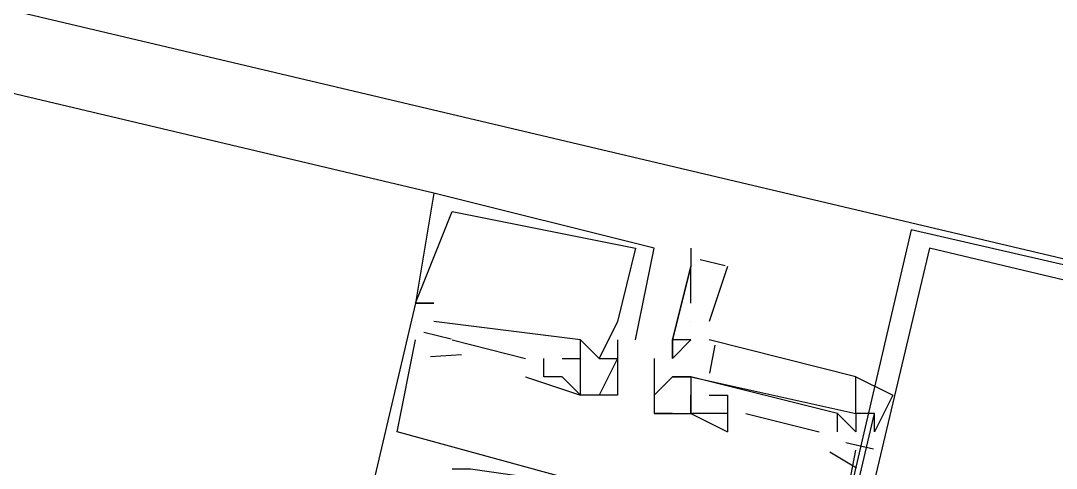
# Model space of a CAD drawing. Header units: feet. Extents: x -84 to 198, y -22 to 181.
# Drawn here: x 132.367 to 133.119, y 126.365 to 126.689 of the extents above; entities that cross this region are included whole.
import ezdxf

# ---------------------------------------------------------------- set-up
doc = ezdxf.new("R2010")
doc.units = ezdxf.units.FT
doc.layers.add('A-LINEA', color=7, linetype='CONTINUOUS')

msp = doc.modelspace()

# ---------------------------------------------------------------- linework, layer by layer
at = {"layer": 'A-LINEA'}
for p, q in [((124.16, 128.6311), (133.8267, 126.3511)), ((132.6667, 126.5644), (124.4933, 128.4978)), ((132.6667, 126.5644), (132.6667, 126.5644)), ((132.6667, 126.5644), (132.6667, 126.5644)), ((132.6667, 126.5644), (132.6667, 126.5644)), ((132.68, 126.5511), (132.68, 126.5511)), ((132.68, 126.5511), (132.68, 126.5511)), ((132.68, 126.5511), (132.68, 126.5511)), ((132.8133, 126.5244), (132.8133, 126.5244)), ((132.8133, 126.5244), (132.8133, 126.5244)), ((132.8133, 126.5244), (132.8133, 126.5244)), ((132.8267, 126.5244), (132.8267, 126.5244)), ((132.8267, 126.5244), (132.8267, 126.5244)), ((132.8267, 126.5244), (132.8267, 126.5244)), ((132.8533, 126.5244), (132.8533, 126.5244)), ((132.8601, 126.5161), (132.8784, 126.5118)), ((132.8533, 126.5111), (132.8533, 126.5111)), ((132.8533, 126.5111), (132.8533, 126.5111)), ((132.8533, 126.4844), (132.8533, 126.5111)), ((132.88, 126.5111), (132.8667, 126.4711)), ((132.6533, 126.4844), (132.6533, 126.4844)), ((132.6533, 126.4844), (132.6533, 126.4844)), ((132.6533, 126.4844), (132.6533, 126.4844)), ((132.6533, 126.4844), (132.6533, 126.4844)), ((132.6533, 126.4844), (132.6533, 126.4844)), ((132.6533, 126.4844), (132.6533, 126.4844)), ((132.6533, 126.4844), (132.6533, 126.4844)), ((132.6533, 126.4844), (132.6533, 126.4844)), ((132.6533, 126.4844), (132.6533, 126.4844)), ((132.6667, 126.4844), (132.6667, 126.4844)), ((132.6667, 126.4844), (132.6667, 126.4844)), ((132.6667, 126.4844), (132.6667, 126.4844)), ((132.6533, 126.4711), (132.6533, 126.4711)), ((132.6533, 126.4711), (132.6533, 126.4711)), ((132.6533, 126.4711), (132.6533, 126.4711)), ((132.6533, 126.4711), (132.6533, 126.4711)), ((132.6533, 126.4711), (132.6533, 126.4711)), ((132.6533, 126.4711), (132.6533, 126.4711)), ((132.6667, 126.4711), (132.6667, 126.4711)), ((132.6667, 126.4711), (132.6667, 126.4711)), ((132.6667, 126.4711), (132.6667, 126.4711)), ((132.8, 126.4711), (132.8, 126.4711)), ((132.8, 126.4711), (132.8, 126.4711)), ((132.8, 126.4711), (132.8, 126.4711)), ((132.8533, 126.4711), (132.8533, 126.4711)), ((132.6594, 126.4634), (132.6794, 126.4587)), ((132.6594, 126.4634), (132.6794, 126.4587)), ((132.6594, 126.4634), (132.6794, 126.4587)), ((132.6533, 126.4578), (132.6533, 126.4578)), ((132.6533, 126.4578), (132.6533, 126.4578)), ((132.6533, 126.4578), (132.6533, 126.4578)), ((132.68, 126.4578), (132.7333, 126.4444)), ((132.68, 126.4578), (132.68, 126.4578)), ((132.68, 126.4578), (132.7333, 126.4444)), ((132.68, 126.4578), (132.68, 126.4578)), ((132.68, 126.4578), (132.7333, 126.4444)), ((132.68, 126.4578), (132.68, 126.4578)), ((132.7733, 126.4578), (132.7733, 126.4578)), ((132.7733, 126.4578), (132.7733, 126.4578)), ((132.7733, 126.4578), (132.7733, 126.4578)), ((132.7733, 126.4578), (132.7733, 126.4578)), ((132.7733, 126.4578), (132.7733, 126.4578)), ((132.7733, 126.4578), (132.7733, 126.4578)), ((132.8, 126.4578), (132.8, 126.4578)), ((132.8, 126.4578), (132.8, 126.4578)), ((132.8, 126.4578), (132.8, 126.4578)), ((132.8133, 126.4578), (132.8133, 126.4578)), ((132.8133, 126.4578), (132.8133, 126.4578)), ((132.8133, 126.4578), (132.8133, 126.4578)), ((132.84, 126.4444), (132.8533, 126.4578)), ((132.84, 126.4578), (132.84, 126.4578)), ((132.84, 126.4578), (132.84, 126.4578)), ((132.84, 126.4578), (132.84, 126.4578)), ((132.8533, 126.4578), (132.8533, 126.4578)), ((132.8709, 126.454), (132.8669, 126.4337)), ((132.8709, 126.454), (132.8669, 126.4337)), ((132.8709, 126.454), (132.8669, 126.4337)), ((132.6642, 126.4457), (132.6869, 126.4473)), ((132.6642, 126.4457), (132.6869, 126.4473)), ((132.6642, 126.4457), (132.6869, 126.4473)), ((132.6533, 126.4444), (132.6533, 126.4444)), ((132.6533, 126.4444), (132.6533, 126.4444)), ((132.6533, 126.4444), (132.6533, 126.4444)), ((132.7333, 126.4444), (132.7333, 126.4444)), ((132.7333, 126.4444), (132.7333, 126.4444)), ((132.7333, 126.4444), (132.7333, 126.4444)), ((132.7467, 126.4444), (132.7467, 126.4444)), ((132.7467, 126.4444), (132.7467, 126.4444)), ((132.7467, 126.4444), (132.7467, 126.4444)), ((132.76, 126.4444), (132.76, 126.4444)), ((132.76, 126.4444), (132.76, 126.4444)), ((132.76, 126.4444), (132.76, 126.4444)), ((132.7733, 126.4444), (132.7733, 126.4444)), ((132.7733, 126.4311), (132.7733, 126.4444)), ((132.7733, 126.4444), (132.7733, 126.4444)), ((132.7733, 126.4444), (132.7733, 126.4444)), ((132.7733, 126.4444), (132.7733, 126.4444)), ((132.7733, 126.4311), (132.7733, 126.4444)), ((132.7733, 126.4444), (132.7733, 126.4444)), ((132.7733, 126.4444), (132.7733, 126.4444)), ((132.7733, 126.4444), (132.7733, 126.4444)), ((132.7733, 126.4311), (132.7733, 126.4444)), ((132.7733, 126.4444), (132.7733, 126.4444)), ((132.7733, 126.4444), (132.7733, 126.4444)), ((132.7867, 126.4444), (132.7867, 126.4444)), ((132.7867, 126.4444), (132.7867, 126.4444)), ((132.7867, 126.4444), (132.7867, 126.4444)), ((132.7867, 126.4444), (132.7867, 126.4444)), ((132.7867, 126.4444), (132.7867, 126.4444)), ((132.7867, 126.4444), (132.7867, 126.4444)), ((132.8, 126.4444), (132.8, 126.4444)), ((132.8, 126.4444), (132.8, 126.4444)), ((132.8, 126.4444), (132.8, 126.4444)), ((132.8, 126.4444), (132.8, 126.4444)), ((132.8, 126.4444), (132.8, 126.4444)), ((132.8, 126.4444), (132.8, 126.4444)), ((132.8267, 126.4444), (132.8267, 126.4444)), ((132.84, 126.4444), (132.84, 126.4444)), ((132.84, 126.4444), (132.84, 126.4444)), ((132.84, 126.4444), (132.84, 126.4444)), ((132.7333, 126.4311), (132.7333, 126.4311)), ((132.7333, 126.4311), (132.7333, 126.4311)), ((132.7333, 126.4311), (132.7333, 126.4311)), ((132.7467, 126.4311), (132.7467, 126.4311)), ((132.7467, 126.4311), (132.7467, 126.4311)), ((132.7467, 126.4311), (132.7467, 126.4311)), ((132.76, 126.4311), (132.76, 126.4311)), ((132.76, 126.4311), (132.76, 126.4311)), ((132.76, 126.4311), (132.76, 126.4311)), ((132.7733, 126.4311), (132.7733, 126.4311)), ((132.7733, 126.4311), (132.7733, 126.4311)), ((132.7733, 126.4311), (132.7733, 126.4311)), ((132.7733, 126.4311), (132.7733, 126.4311)), ((132.7733, 126.4311), (132.7733, 126.4311)), ((132.7733, 126.4311), (132.7733, 126.4311)), ((132.8, 126.4311), (132.8, 126.4311)), ((132.8, 126.4311), (132.8, 126.4311)), ((132.8, 126.4311), (132.8, 126.4311)), ((132.84, 126.4311), (132.84, 126.4311)), ((132.84, 126.4311), (132.84, 126.4311)), ((132.8533, 126.4311), (132.8533, 126.4044)), ((132.8533, 126.4311), (132.8533, 126.4311)), ((132.8533, 126.4311), (132.8533, 126.4311)), ((132.8533, 126.4311), (132.8533, 126.4311)), ((132.8533, 126.4311), (132.8533, 126.4311)), ((132.8533, 126.4311), (132.8533, 126.4311)), ((132.7733, 126.4178), (132.7733, 126.4178)), ((132.7733, 126.4178), (132.7733, 126.4178)), ((132.7733, 126.4178), (132.7733, 126.4178)), ((132.7733, 126.4178), (132.7733, 126.4178)), ((132.7733, 126.4178), (132.7733, 126.4178)), ((132.7733, 126.4178), (132.7733, 126.4178)), ((132.7733, 126.4178), (132.7733, 126.4178)), ((132.7733, 126.4178), (132.7733, 126.4178)), ((132.7733, 126.4178), (132.7733, 126.4178)), ((132.7867, 126.4178), (132.7867, 126.4178)), ((132.7867, 126.4178), (132.7867, 126.4178)), ((132.7867, 126.4178), (132.7867, 126.4178)), ((132.8, 126.4178), (132.8, 126.4178)), ((132.8, 126.4178), (132.8, 126.4178)), ((132.8, 126.4178), (132.8, 126.4178)), ((132.8267, 126.4178), (132.8267, 126.4178)), ((132.8267, 126.4178), (132.8267, 126.4178)), ((132.8533, 126.4178), (132.8533, 126.4178)), ((132.8533, 126.4178), (132.8533, 126.4178)), ((132.8533, 126.4178), (132.8533, 126.4178)), ((132.8533, 126.4178), (132.8533, 126.4178)), ((132.8667, 126.4178), (132.8667, 126.4178)), ((132.8667, 126.4178), (132.8667, 126.4178)), ((132.8667, 126.4178), (132.8667, 126.4178)), ((132.88, 126.4178), (132.88, 126.4178)), ((132.88, 126.4178), (132.88, 126.4178)), ((132.88, 126.4178), (132.88, 126.4178)), ((132.84, 126.4044), (132.8267, 126.4044)), ((132.8267, 126.4044), (132.8267, 126.4044)), ((132.8267, 126.4044), (132.8267, 126.4044)), ((132.84, 126.4044), (132.84, 126.4044)), ((132.8533, 126.4044), (132.8533, 126.4044)), ((132.8533, 126.4044), (132.8533, 126.4044)), ((132.8533, 126.4044), (132.8533, 126.4044)), ((132.8533, 126.4044), (132.8533, 126.4044)), ((132.8533, 126.4044), (132.8533, 126.4044)), ((132.8667, 126.4044), (132.8667, 126.4044)), ((132.8667, 126.4044), (132.8667, 126.4044)), ((132.8667, 126.4044), (132.8667, 126.4044)), ((132.88, 126.4044), (132.88, 126.3911)), ((132.88, 126.4044), (132.88, 126.4044)), ((132.88, 126.4044), (132.88, 126.4044)), ((132.88, 126.4044), (132.88, 126.3911)), ((132.88, 126.4044), (132.88, 126.4044)), ((132.88, 126.4044), (132.88, 126.4044)), ((132.88, 126.4044), (132.88, 126.3911)), ((132.88, 126.4044), (132.88, 126.4044)), ((132.88, 126.4044), (132.88, 126.4044)), ((132.8933, 126.4044), (132.9467, 126.3911)), ((132.8933, 126.4044), (132.8933, 126.4044)), ((132.8933, 126.4044), (132.9467, 126.3911)), ((132.8933, 126.4044), (132.8933, 126.4044)), ((132.8933, 126.4044), (132.9467, 126.3911)), ((132.8933, 126.4044), (132.8933, 126.4044)), ((132.9733, 126.3911), (132.96, 126.4044)), ((132.96, 126.4044), (132.96, 126.4044)), ((132.96, 126.4044), (132.96, 126.4044)), ((132.96, 126.4044), (132.96, 126.4044)), ((132.9867, 126.4044), (132.9733, 126.4044)), ((132.9733, 126.4044), (132.9733, 126.4044)), ((132.9733, 126.4044), (132.9733, 126.4044)), ((132.9733, 126.4044), (132.9733, 126.4044)), ((132.9867, 126.4044), (132.9867, 126.4044)), ((132.9867, 126.4044), (132.9867, 126.4044)), ((132.9867, 126.4044), (132.9867, 126.4044)), ((132.64, 126.3911), (132.64, 126.3911)), ((132.64, 126.3911), (132.64, 126.3911)), ((132.64, 126.3911), (132.64, 126.3911)), ((132.88, 126.3911), (132.88, 126.3911)), ((132.88, 126.3911), (132.88, 126.3911)), ((132.88, 126.3911), (132.88, 126.3911)), ((132.9467, 126.3911), (132.9467, 126.3911)), ((132.9467, 126.3911), (132.9467, 126.3911)), ((132.9467, 126.3911), (132.9467, 126.3911)), ((132.96, 126.3911), (132.96, 126.3911)), ((132.96, 126.3911), (132.96, 126.3911)), ((132.96, 126.3911), (132.96, 126.3911)), ((132.9733, 126.3911), (132.9733, 126.3911)), ((132.9733, 126.3911), (132.9733, 126.3911)), ((132.9733, 126.3911), (132.9733, 126.3911)), ((132.96, 126.3778), (132.96, 126.3778)), ((132.96, 126.3111), (132.9733, 126.3778)), ((132.96, 126.3778), (132.96, 126.3778)), ((132.96, 126.3778), (132.96, 126.3778)), ((132.96, 126.3111), (132.9733, 126.3778)), ((132.96, 126.3778), (132.96, 126.3778)), ((132.96, 126.3778), (132.96, 126.3778)), ((132.96, 126.3111), (132.9733, 126.3778)), ((132.96, 126.3778), (132.96, 126.3778)), ((132.966, 126.3834), (132.9861, 126.3787)), ((132.966, 126.3834), (132.9861, 126.3787)), ((132.966, 126.3834), (132.9861, 126.3787)), ((132.9733, 126.3778), (132.9733, 126.3778)), ((132.9733, 126.3778), (132.9733, 126.3778)), ((132.9733, 126.3778), (132.9733, 126.3778)), ((132.9543, 126.3766), (132.9738, 126.365)), ((132.9543, 126.3766), (132.9738, 126.365)), ((132.9543, 126.3766), (132.9738, 126.365))]:
    msp.add_line(p, q, dxfattribs=at)
for points in [[(124.3067, 145.1111), (120.72, 129.9644), (124.28, 129.1244), (124.16, 128.6311), (133.8267, 126.3511), (130.9867, 114.3778), (130.3867, 111.8711), (130.04, 110.4178), (135.96, 109.0178)], [(132.8133, 126.4578), (132.8267, 126.5244), (132.6667, 126.5644), (132.6667, 126.5644), (132.6533, 126.4844), (132.6667, 126.4844), (132.6533, 126.4844), (132.68, 126.5511), (132.68, 126.5511), (132.8133, 126.5244), (132.8133, 126.5244), (132.8, 126.4711), (132.8, 126.4711), (132.8, 126.4711), (132.8, 126.4711), (132.7867, 126.4444)], [(132.8133, 126.4578), (132.8267, 126.5244), (132.6667, 126.5644), (132.6667, 126.5644), (132.6533, 126.4844), (132.6667, 126.4844), (132.6533, 126.4844), (132.68, 126.5511), (132.68, 126.5511), (132.8133, 126.5244), (132.8133, 126.5244), (132.8, 126.4711), (132.8, 126.4711), (132.8, 126.4711), (132.8, 126.4711), (132.7867, 126.4444)], [(132.8133, 126.4578), (132.8267, 126.5244), (132.6667, 126.5644), (132.6667, 126.5644), (132.6533, 126.4844), (132.6667, 126.4844), (132.6533, 126.4844), (132.68, 126.5511), (132.68, 126.5511), (132.8133, 126.5244), (132.8133, 126.5244), (132.8, 126.4711), (132.8, 126.4711), (132.8, 126.4711), (132.8, 126.4711), (132.7867, 126.4444)], [(132.8267, 125.7378), (133.64, 125.5378), (133.8267, 126.3511), (133.0133, 126.5378), (132.8267, 125.7378)], [(132.84, 125.7378), (133.6267, 125.5511), (133.8133, 126.3378), (133.0267, 126.5244), (132.84, 125.7378)], [(132.8533, 126.5244), (132.8533, 126.5111), (132.84, 126.4578)], [(132.8533, 126.4578), (132.84, 126.4578), (132.84, 126.4578), (132.84, 126.4578), (132.8533, 126.5111), (132.8533, 126.5111)], [(132.6533, 126.4844), (132.4933, 125.8044), (132.64, 125.7644), (132.6533, 125.7911), (132.64, 125.7911), (132.64, 125.7778), (132.6133, 125.7911), (132.6267, 125.7911)], [(132.6533, 126.4844), (132.4933, 125.8044), (132.64, 125.7644), (132.6533, 125.7911), (132.64, 125.7911), (132.64, 125.7778), (132.6133, 125.7911), (132.6267, 125.7911)], [(132.6533, 126.4844), (132.4933, 125.8044), (132.64, 125.7644), (132.6533, 125.7911), (132.64, 125.7911), (132.64, 125.7778), (132.6133, 125.7911), (132.6267, 125.7911)], [(132.76, 126.4444), (132.7733, 126.4444), (132.7733, 126.4578), (132.6667, 126.4711)], [(132.76, 126.4444), (132.7733, 126.4444), (132.7733, 126.4578), (132.6667, 126.4711)], [(132.76, 126.4444), (132.7733, 126.4444), (132.7733, 126.4578), (132.6667, 126.4711)], [(132.68, 126.3644), (132.6933, 126.3644), (132.7867, 126.3511), (132.64, 126.3911), (132.6533, 126.4578)], [(132.68, 126.3644), (132.6933, 126.3644), (132.7867, 126.3511), (132.64, 126.3911), (132.6533, 126.4578)], [(132.68, 126.3644), (132.6933, 126.3644), (132.7867, 126.3511), (132.64, 126.3911), (132.6533, 126.4578)], [(132.7867, 126.4444), (132.7867, 126.4444), (132.7733, 126.4578)], [(132.8, 126.4578), (132.8, 126.4444), (132.8, 126.4311), (132.8, 126.4178), (132.7733, 126.4178), (132.7733, 126.4178), (132.7733, 126.4311), (132.7733, 126.4311), (132.7733, 126.4444), (132.7733, 126.4444), (132.7733, 126.4444)], [(132.7867, 126.4444), (132.7867, 126.4444), (132.7733, 126.4578)], [(132.8, 126.4578), (132.8, 126.4444), (132.8, 126.4311), (132.8, 126.4178), (132.7733, 126.4178), (132.7733, 126.4178), (132.7733, 126.4311), (132.7733, 126.4311), (132.7733, 126.4444), (132.7733, 126.4444), (132.7733, 126.4444)], [(132.7867, 126.4444), (132.7867, 126.4444), (132.7733, 126.4578)], [(132.8, 126.4578), (132.8, 126.4444), (132.8, 126.4311), (132.8, 126.4178), (132.7733, 126.4178), (132.7733, 126.4178), (132.7733, 126.4311), (132.7733, 126.4311), (132.7733, 126.4444), (132.7733, 126.4444), (132.7733, 126.4444)], [(132.84, 126.4444), (132.84, 126.4578), (132.84, 126.4444)], [(132.8533, 126.4311), (132.9733, 126.4044), (132.9733, 126.4311), (132.8667, 126.4578)], [(132.8533, 126.4311), (132.9733, 126.4044), (132.9733, 126.4311), (132.8667, 126.4578)], [(132.8533, 126.4311), (132.9733, 126.4044), (132.9733, 126.4311), (132.8667, 126.4578)], [(132.7333, 126.4311), (132.7733, 126.4178), (132.76, 126.4311), (132.7467, 126.4311), (132.7467, 126.4444)], [(132.7333, 126.4311), (132.7733, 126.4178), (132.76, 126.4311), (132.7467, 126.4311), (132.7467, 126.4444)], [(132.7333, 126.4311), (132.7733, 126.4178), (132.76, 126.4311), (132.7467, 126.4311), (132.7467, 126.4444)], [(132.7867, 126.4444), (132.8, 126.4444), (132.7867, 126.4178), (132.7733, 126.4178)], [(132.7867, 126.4444), (132.8, 126.4444), (132.7867, 126.4178), (132.7733, 126.4178)], [(132.7867, 126.4444), (132.8, 126.4444), (132.7867, 126.4178), (132.7733, 126.4178)], [(132.8267, 126.4444), (132.8267, 126.4178), (132.8267, 126.4044), (132.8533, 126.4044), (132.8533, 126.4044), (132.8533, 126.4044), (132.8533, 126.4044), (132.8533, 126.4178), (132.8533, 126.4178), (132.8533, 126.4178)], [(132.8267, 126.4178), (132.84, 126.4311), (132.8533, 126.4311)], [(132.8533, 126.4311), (132.8533, 126.4311), (132.84, 126.4311), (132.84, 126.4311)], [(132.96, 126.3911), (132.96, 126.4044), (132.8533, 126.4311), (132.8533, 126.4178)], [(132.96, 126.3911), (132.96, 126.4044), (132.8533, 126.4311), (132.8533, 126.4178)], [(132.96, 126.3911), (132.96, 126.4044), (132.8533, 126.4311), (132.8533, 126.4178)], [(132.9733, 126.4044), (132.9733, 126.4311), (133, 126.4178), (132.9867, 126.3911), (132.9867, 126.4044)], [(132.8667, 126.4178), (132.88, 126.4178), (132.88, 126.4044), (132.8667, 126.4044), (132.8533, 126.4044), (132.88, 126.3911)], [(132.8667, 126.4178), (132.88, 126.4178), (132.88, 126.4044), (132.8667, 126.4044), (132.8533, 126.4044), (132.88, 126.3911)], [(132.8667, 126.4178), (132.88, 126.4178), (132.88, 126.4044), (132.8667, 126.4044), (132.8533, 126.4044), (132.88, 126.3911)], [(132.8933, 126.2044), (132.8933, 126.1911), (132.9067, 126.1911), (132.9067, 126.2044), (132.92, 126.1911), (132.8133, 125.7511), (132.8, 125.7511), (132.8, 125.7644), (132.7867, 125.7511), (132.6933, 125.7778), (132.6933, 125.7911), (132.6133, 125.8178), (132.6, 125.8178), (132.6, 125.8044), (132.68, 125.7778), (132.6667, 125.7644), (132.8267, 125.7244), (132.9867, 126.4044), (132.9733, 126.4044), (132.9733, 126.3911)], [(132.8933, 126.2044), (132.8933, 126.1911), (132.9067, 126.1911), (132.9067, 126.2044), (132.92, 126.1911), (132.8133, 125.7511), (132.8, 125.7511), (132.8, 125.7644), (132.7867, 125.7511), (132.6933, 125.7778), (132.6933, 125.7911), (132.6133, 125.8178), (132.6, 125.8178), (132.6, 125.8044), (132.68, 125.7778), (132.6667, 125.7644), (132.8267, 125.7244), (132.9867, 126.4044), (132.9733, 126.4044), (132.9733, 126.3911)], [(132.8933, 126.2044), (132.8933, 126.1911), (132.9067, 126.1911), (132.9067, 126.2044), (132.92, 126.1911), (132.8133, 125.7511), (132.8, 125.7511), (132.8, 125.7644), (132.7867, 125.7511), (132.6933, 125.7778), (132.6933, 125.7911), (132.6133, 125.8178), (132.6, 125.8178), (132.6, 125.8044), (132.68, 125.7778), (132.6667, 125.7644), (132.8267, 125.7244), (132.9867, 126.4044), (132.9733, 126.4044), (132.9733, 126.3911)]]:
    msp.add_lwpolyline(points, dxfattribs=at)

doc.saveas('drawing.dxf')
